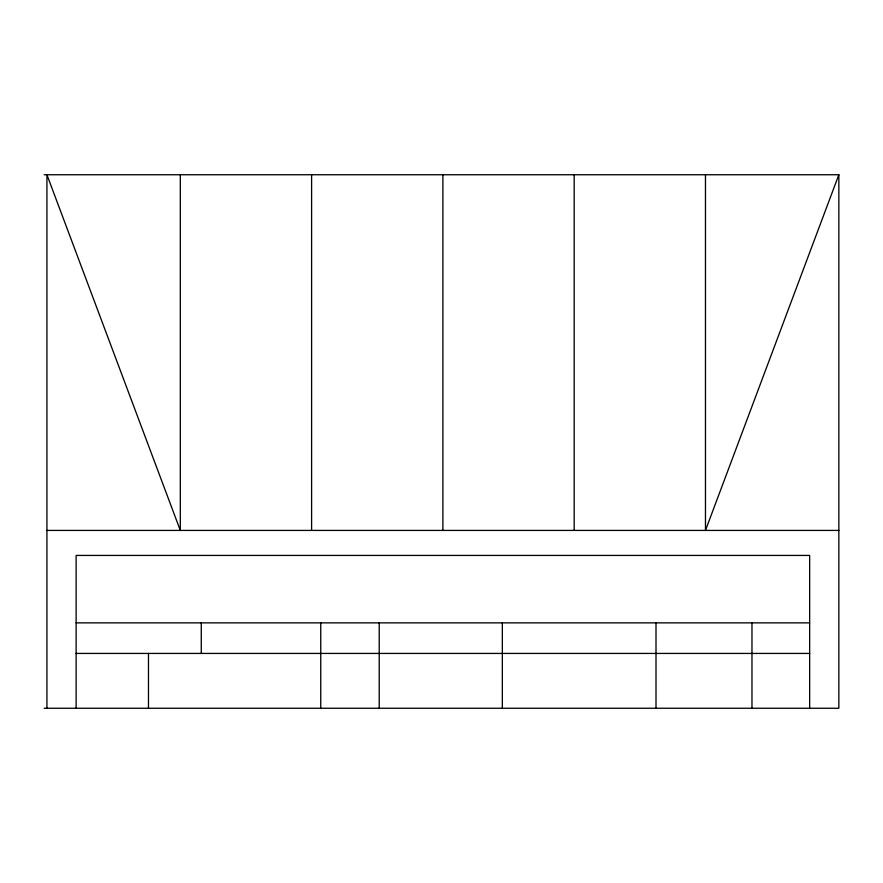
<?xml version="1.0" encoding="UTF-8"?>
<svg xmlns="http://www.w3.org/2000/svg" width="883" height="883" viewBox="0 0 883 883"><rect width="100%" height="100%" fill="white"/><g stroke="black" fill="none" stroke-linecap="round" stroke-linejoin="round"><path stroke-width="1.32" d="M44.15 174.746L838.85 174.746L705.473 530.418L705.473 174.746M46.931 530.418L838.85 530.418M76.126 622.868L809.656 622.868M76.126 653.431L809.656 653.431M44.15 708.254L838.85 708.254L838.85 174.746M809.656 708.254L809.656 555.429L76.126 555.429L76.126 708.254M751.974 622.868L751.974 708.254M656.003 622.868L656.003 708.254M574.182 174.746L574.182 530.418M502.339 622.868L502.339 708.254M442.891 174.746L442.891 530.418M379.215 622.868L379.215 708.254M320.75 622.868L320.75 708.254M311.6 174.746L311.6 530.418M201.269 622.868L201.269 653.431M180.309 174.746L180.309 530.418L46.931 174.746L46.931 708.254M148.476 653.431L148.476 708.254"/></g></svg>
